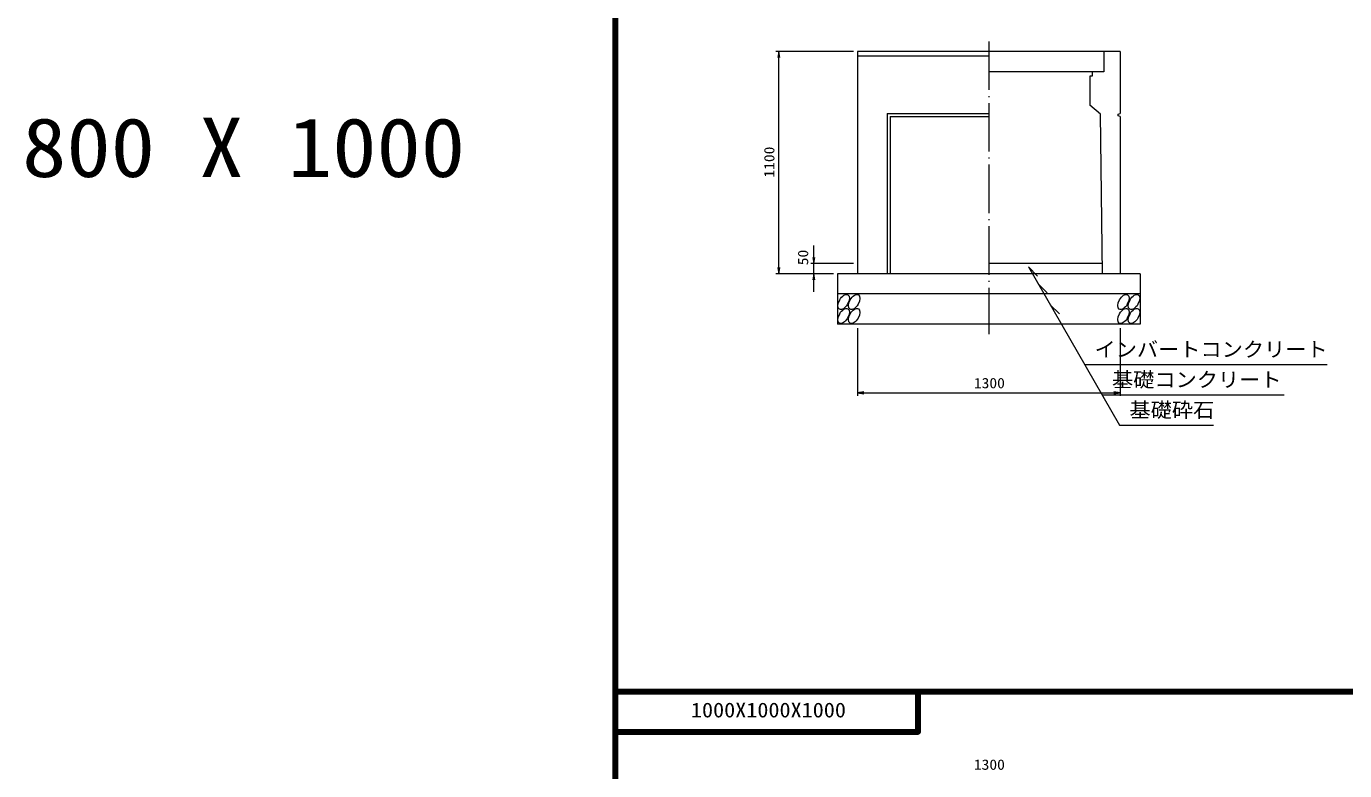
# Model space of a CAD drawing. Units: millimetres, scale not verified. Extents: x -8410 to 41710, y -74801 to 5940.
# Drawn here: x 5492 to 12023, y -69332 to -65645 of the extents above; entities that cross this region are included whole.
import ezdxf
from ezdxf.enums import TextEntityAlignment as Align

# ---------------------------------------------------------------- set-up
doc = ezdxf.new("R2010")
doc.units = ezdxf.units.MM
doc.header["$LTSCALE"] = 20
doc.linetypes.add('LONG_DASHED_DOTTED', pattern=[15.25, 12, -1.5, 0.25, -1.5])
for name, color, linetype, lineweight in [('0-0_グループ[0](0)-D-BMK(0)', 2, 'LONG_DASHED_DOTTED', 13), ('0-1_グループ[0](0)-D-STR(1)', 1, 'Continuous', 13), ('0-2_グループ[0](0)-D-STR-DIM(2)', 7, 'Continuous', 13), ('0-3_グループ[0](0)-D-STR-HTXT(3)', 7, 'Continuous', 13), ('0-5_グループ[0](0)-D-TTL(5)', 2, 'Continuous', 140)]:
    doc.layers.add(name, color=color, linetype=linetype, lineweight=lineweight)
doc.layers.add('0-4_グループ[0](0)-D-STR-TXT(4)', color=7, linetype='Continuous')
doc.layers.add('0-6_グループ[0](0)-D-TTL-TXT(6)', color=7, linetype='Continuous')
doc.styles.add('ＭＳ ゴシック', font='')
doc.styles.get('ＭＳ ゴシック').set_extended_font_data('MS Gothic')

msp = doc.modelspace()

# ---------------------------------------------------------------- linework, layer by layer
at = {"layer": '0-0_グループ[0](0)-D-BMK(0)'}
msp.add_line((10260, -65720), (10260, -67170), dxfattribs=at)
at = {"layer": '0-1_グループ[0](0)-D-STR(1)'}
for p, q in [((10910, -65770), (9610, -65770)), ((9610, -65770), (9610, -66870)), ((10260, -65793.3), (9610, -65793.3)), ((10910, -65770), (10910, -66076.5)), ((10760, -65892), (10760, -66035)), ((9756.5, -66076.5), (9756.5, -66870)), ((9756.5, -66076.5), (10260, -66076.5)), ((9771.5, -66091.5), (9771.5, -66870)), ((9771.5, -66091.5), (10260, -66091.5)), ((10900, -66080), (10910, -66076.5)), ((10910, -66091.5), (10910, -66870)), ((11010, -66870), (9510, -66870)), ((9510, -66870), (9510, -67120)), ((10823.16, -66820), (10260, -66820)), ((11010, -66870), (11010, -67120)), ((11010, -66970), (9510, -66970)), ((11010, -67120), (9510, -67120))]:
    msp.add_line(p, q, dxfattribs=at)
for points in [[(10830, -65770), (10830, -65870), (10260, -65870)], [(10772, -65870), (10772, -65892), (10760, -65892)], [(10823.84, -66870), (10813, -66080), (10760, -66035)], [(10910, -66091.5), (10900, -66088), (10900, -66080)]]:
    msp.add_lwpolyline(points, dxfattribs=at)
for centre in [(9540.65, -67010.5), (9593.15, -67010.5), (10926.65, -67010.5), (10979.15, -67010.5), (9540.65, -67079.5), (9593.15, -67079.5), (10926.65, -67079.5), (10979.15, -67079.5)]:
    msp.add_ellipse(centre, major_axis=(-20.62, -35.72), ratio=0.545455, dxfattribs=at)
at = {"layer": '0-2_グループ[0](0)-D-STR-DIM(2)'}
for p, q in [((9590, -65770), (9205, -65770)), ((9220, -66870), (9220, -65770)), ((9392.48, -66960), (9392.48, -66730)), ((9392.48, -66820), (9392.48, -66730)), ((9490, -66870), (9205, -66870)), ((9590, -66820), (9377.48, -66820)), ((9490, -66870), (9377.48, -66870)), ((9392.48, -66960), (9392.48, -66870)), ((9610, -67140), (9610, -67475)), ((10910, -67140), (10910, -67475)), ((9610, -67460), (10910, -67460))]:
    msp.add_line(p, q, dxfattribs=at)
for points in [[(9225, -65800), (9220, -65770), (9215, -65800)], [(9387.48, -66790), (9392.48, -66820), (9397.48, -66790)], [(9215, -66840), (9220, -66870), (9225, -66840)], [(9397.48, -66900), (9392.48, -66870), (9387.48, -66900)], [(9640, -67455), (9610, -67460), (9640, -67465)], [(10880, -67465), (10910, -67460), (10880, -67455)]]:
    msp.add_lwpolyline(points, dxfattribs=at)
at = {"layer": '0-3_グループ[0](0)-D-STR-HTXT(3)'}
for p, q in [((10455.9, -66836.82), (10908.07, -67620)), ((10455.9, -66836.82), (10501.65, -66882.58)), ((10503.11, -66918.59), (10548.86, -66964.35)), ((10563.78, -67023.68), (10609.53, -67069.43)), ((10734.86, -67320), (11935.46, -67320)), ((10821.47, -67470), (11722.93, -67470)), ((10908.07, -67620), (11372.26, -67620))]:
    msp.add_line(p, q, dxfattribs=at)
at = {"layer": '0-5_グループ[0](0)-D-TTL(5)'}
for p, q in [((8410, -74801.43), (8410, -47940)), ((8410, -68940), (34310, -68940)), ((8410, -68940), (34310, -68940))]:
    msp.add_line(p, q, dxfattribs=at)
msp.add_lwpolyline([(8410, -69140), (9910, -69140), (9910, -68940)], dxfattribs=at)

# ---------------------------------------------------------------- texts
at = {"layer": '0-2_グループ[0](0)-D-STR-DIM(2)', "style": 'ＭＳ ゴシック', "width": 1.1}
for s, p in [('1100', (9213, -66394.2)), ('50', (9380.47, -66828.3))]:
    msp.add_text(s, height=51.32, rotation=90, dxfattribs=at).set_placement(p, align=Align.BOTTOM_LEFT)
for p in [(10185.8, -67453), (10185.8, -69343)]:
    msp.add_text('1300', height=51.32, dxfattribs=at).set_placement(p, align=Align.BOTTOM_LEFT)
at = {"layer": '0-4_グループ[0](0)-D-STR-TXT(4)', "style": 'ＭＳ ゴシック', "width": 1.05}
for s, p in [('インバートコンクリート', (10783.57, -67303.68)), ('基礎コンクリート', (10870.17, -67453.68)), ('基礎砕石', (10956.77, -67603.68))]:
    msp.add_text(s, height=73.31, dxfattribs=at).set_placement(p, align=Align.BOTTOM_LEFT)
at = {"layer": '0-6_グループ[0](0)-D-TTL-TXT(6)', "style": 'ＭＳ ゴシック', "width": 1.1}
for s, height, p in [(' 800 X 1000', 293.3, (5251, -66479.18)), ('1000X1000X1000', 73.31, (8784, -69090))]:
    msp.add_text(s, height=height, dxfattribs=at).set_placement(p, align=Align.BOTTOM_LEFT)

doc.saveas('drawing.dxf')
